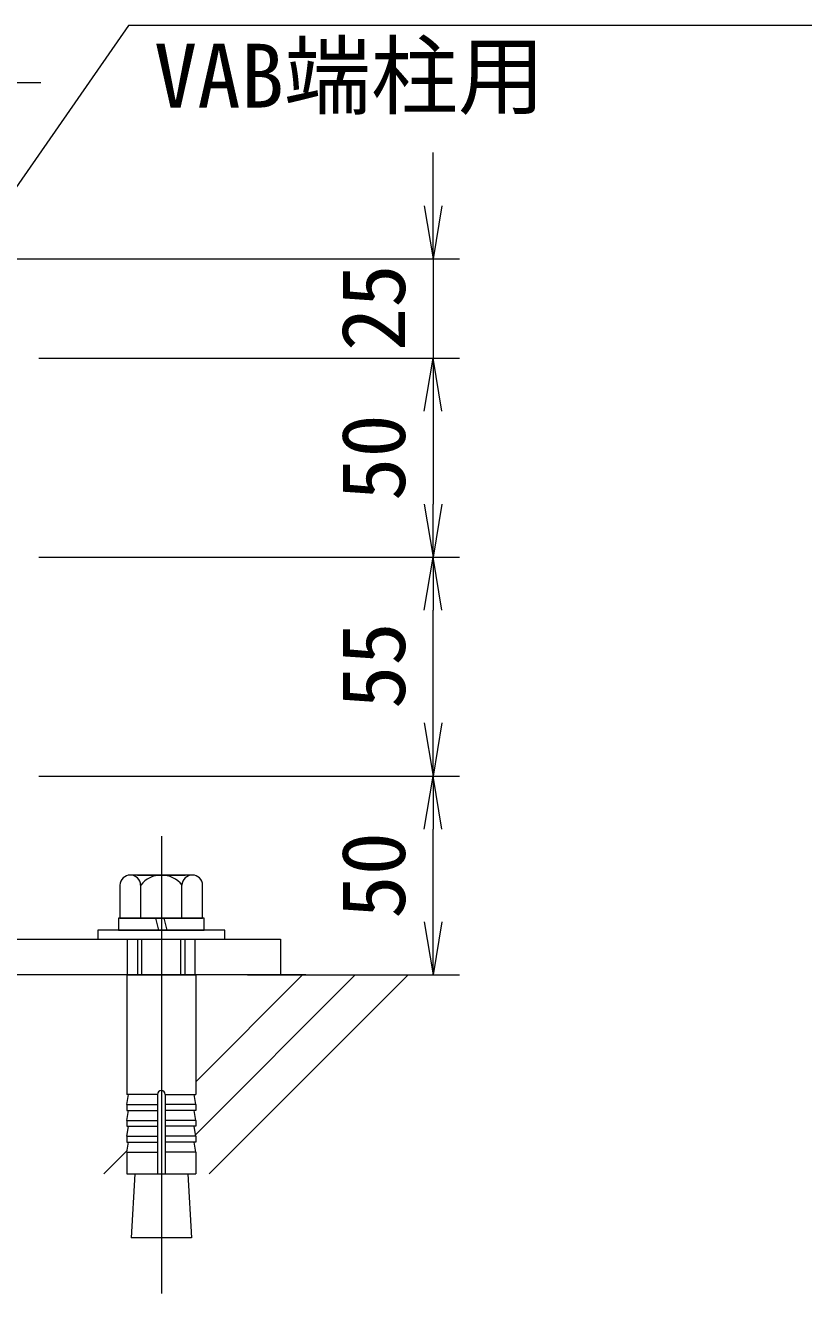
# Model space of a CAD drawing. Units: millimetres, scale not verified, with parts at other scales. Extents: x -4200 to 4200, y -2970 to 2970.
# Drawn here: x -1635 to -1048, y -2370 to -1410 of the extents above; entities that cross this region are included whole.
import ezdxf
from ezdxf.enums import TextEntityAlignment as Align

# ---------------------------------------------------------------- set-up
doc = ezdxf.new("R2010")
doc.units = ezdxf.units.MM
doc.header["$LTSCALE"] = 20
doc.linetypes.add('DASHED', pattern=[7.5, 6, -1.5])
doc.linetypes.add('USER1', pattern=[50.8, 31.75, -6.35, 6.35, -6.35])
for name, color, linetype, lineweight in [('0-1_D-BMK', 2, 'USER1', 13), ('0-2_D-STR-DIM', 7, 'Continuous', 9), ('0-3_D-STR3', 3, 'Continuous', 13), ('0-4_D-STR-TXT', 7, 'Continuous', 9), ('0-5_0', 7, 'Continuous', 9), ('0-A_D-BGD', 7, 'Continuous', 9), ('0-B_D-DCR-HCH', 7, 'Continuous', 9)]:
    doc.layers.add(name, color=color, linetype=linetype, lineweight=lineweight)
doc.styles.add('ＭＳ ゴシック', font='')
doc.styles.get('ＭＳ ゴシック').set_extended_font_data('MS Gothic')

# ---------------------------------------------------------------- blocks, each defined once
blk = doc.blocks.new('_Open')
at = {"layer": '0-5_0'}
blk.add_line((-20, 3.33), (0, 0), dxfattribs=at)
blk.add_lwpolyline([(-20, -3.33), (0, 0), (-20, 0)], dxfattribs=at)
blk = doc.blocks.new('MLeader6')
at = {"layer": '0-4_D-STR-TXT'}
blk.add_line((-447.95, -2267.93), (-424.56, -2234.8), dxfattribs=at)
for points in [[(-435.94, -2273.73), (-424.56, -2234.8), (-441.94, -2270.83)], [(-441.94, -2270.83), (-537.1, -2468.15), (-1287.82, -2468.15), (-1295.02, -2468.15)]]:
    blk.add_lwpolyline(points, dxfattribs=at)

msp = doc.modelspace()

# ---------------------------------------------------------------- linework, layer by layer
at = {"layer": '0-1_D-BMK'}
msp.add_line((-1532.04, -2021.4), (-1532.04, -2366.39), dxfattribs=at)
at = {"layer": '0-2_D-STR-DIM'}
for p, q in [((-1749.76, -1453.13), (-1622.84, -1453.13)), ((-1327.05, -1546.12), (-1327.05, -1506.12)), ((-1659.04, -1586.12), (-1307.05, -1586.12)), ((-1327.05, -1586.12), (-1327.05, -1661.12)), ((-1624.54, -1661.12), (-1307.05, -1661.12)), ((-1624.54, -1661.12), (-1307.05, -1661.12)), ((-1327.05, -1701.12), (-1327.05, -1771.12)), ((-1327.05, -1701.12), (-1327.05, -1741.12)), ((-1624.54, -1811.12), (-1307.05, -1811.12)), ((-1624.54, -1811.12), (-1307.05, -1811.12)), ((-1327.05, -1936.12), (-1327.05, -1851.12)), ((-1624.54, -1976.12), (-1307.05, -1976.12)), ((-1624.54, -1976.12), (-1307.05, -1976.12)), ((-1327.05, -2086.12), (-1327.05, -2016.12)), ((-1467.04, -2126.12), (-1307.05, -2126.12))]:
    msp.add_line(p, q, dxfattribs=at)
at = {"layer": '0-3_D-STR3', "lineweight": 18}
for p, q in [((-1508.66, -2050.82), (-1555.43, -2050.82)), ((-1550.04, -2050.82), (-1514.04, -2050.82)), ((-1563.22, -2058.32), (-1563.22, -2083.22)), ((-1547.63, -2083.22), (-1547.63, -2058.32)), ((-1516.46, -2083.22), (-1516.46, -2058.32)), ((-1500.87, -2083.22), (-1500.87, -2058.32)), ((-1580.04, -2092.22), (-1580.04, -2099.12)), ((-1484.04, -2092.22), (-1580.04, -2092.22)), ((-1499.79, -2083.22), (-1564.29, -2083.22)), ((-1564.29, -2083.22), (-1564.29, -2092.22)), ((-1564.29, -2092.22), (-1499.79, -2092.22)), ((-1563.22, -2083.22), (-1500.87, -2083.22)), ((-1536.54, -2083.22), (-1534.13, -2092.22)), ((-1527.54, -2092.22), (-1529.96, -2083.22)), ((-1499.79, -2092.22), (-1499.79, -2083.22)), ((-1484.04, -2099.12), (-1484.04, -2092.22)), ((-1580.04, -2099.12), (-1484.04, -2099.12)), ((-1550.03, -2099.12), (-1550.03, -2126.12)), ((-1546.79, -2126.12), (-1546.79, -2099.12)), ((-1517.27, -2126.12), (-1517.27, -2099.12)), ((-1514.03, -2126.12), (-1514.03, -2099.12)), ((-1557.99, -2126.12), (-1557.99, -2216.23)), ((-1506.09, -2126.12), (-1506.09, -2216.23)), ((-1535.04, -2216.23), (-1557.99, -2216.23)), ((-1557.99, -2223.73), (-1556.69, -2216.35)), ((-1535.04, -2216.23), (-1535.04, -2276.12)), ((-1529.04, -2216.23), (-1506.09, -2216.23)), ((-1529.04, -2216.23), (-1529.04, -2276.12)), ((-1506.09, -2223.73), (-1507.4, -2216.35)), ((-1557.99, -2223.73), (-1535.04, -2223.73)), ((-1557.99, -2223.73), (-1557.99, -2228.23)), ((-1506.09, -2223.73), (-1529.04, -2223.73)), ((-1506.09, -2223.73), (-1506.09, -2228.23)), ((-1557.99, -2228.23), (-1535.04, -2228.23)), ((-1557.99, -2235.73), (-1556.69, -2228.35)), ((-1557.99, -2235.73), (-1535.04, -2235.73)), ((-1557.99, -2235.73), (-1557.99, -2240.23)), ((-1506.09, -2228.23), (-1529.04, -2228.23)), ((-1506.09, -2235.73), (-1529.04, -2235.73)), ((-1506.09, -2235.73), (-1507.4, -2228.35)), ((-1506.09, -2235.73), (-1506.09, -2240.23)), ((-1557.99, -2240.23), (-1535.04, -2240.23)), ((-1557.99, -2247.73), (-1556.69, -2240.35)), ((-1506.09, -2240.23), (-1529.04, -2240.23)), ((-1506.09, -2247.73), (-1507.4, -2240.35)), ((-1557.99, -2247.73), (-1535.04, -2247.73)), ((-1557.99, -2247.73), (-1557.99, -2252.23)), ((-1557.99, -2259.62), (-1556.69, -2252.23)), ((-1557.99, -2252.23), (-1535.04, -2252.23)), ((-1506.09, -2247.73), (-1529.04, -2247.73)), ((-1506.09, -2252.23), (-1529.04, -2252.23)), ((-1506.09, -2259.62), (-1507.4, -2252.23)), ((-1506.09, -2247.73), (-1506.09, -2252.23)), ((-1557.99, -2259.62), (-1535.04, -2259.62)), ((-1557.99, -2259.62), (-1557.99, -2276.12)), ((-1506.09, -2259.62), (-1529.04, -2259.62)), ((-1506.09, -2259.62), (-1506.09, -2276.12)), ((-1557.99, -2276.12), (-1506.09, -2276.12)), ((-1552.04, -2276.12), (-1554.78, -2324.42)), ((-1512.05, -2276.12), (-1509.31, -2324.42)), ((-1509.31, -2324.42), (-1554.78, -2324.42))]:
    msp.add_line(p, q, dxfattribs=at)
at = {"layer": '0-3_D-STR3', "linetype": 'DASHED'}
for p, q in [((-1557.58, -2126.12), (-1557.58, -2099.12)), ((-1506.54, -2126.12), (-1506.54, -2099.12))]:
    msp.add_line(p, q, dxfattribs=at)
at = {"layer": '0-3_D-STR3'}
msp.add_line((-1557.99, -2126.12), (-1506.09, -2126.12), dxfattribs=at)
msp.add_lwpolyline([(-1442.04, -2126.12), (-1982.04, -2126.12), (-1982.04, -2099.12), (-1442.04, -2099.12)], close=True, dxfattribs=at)
at = {"layer": '0-3_D-STR3', "lineweight": 18}
for centre, radius, start, end in [((-1555.43, -2058.62), 7.8, 2.20423, 177.79577), ((-1532.04, -2070.77), 19.95, 38.61324, 141.38676), ((-1508.66, -2058.62), 7.8, 2.20423, 177.79577), ((-1532.04, -2216.23), 3, 0, 180)]:
    msp.add_arc(centre, radius, start, end, dxfattribs=at)
at = {"layer": '0-4_D-STR-TXT'}
msp.add_lwpolyline([(-908.89, -1410.22), (-1556.82, -1410.22), (-1677.9, -1584.48)], dxfattribs=at)
at = {"layer": '0-A_D-BGD'}
msp.add_line((-1422.95, -2126.12), (-2180.39, -2126.12), dxfattribs=at)
at = {"layer": '0-B_D-DCR-HCH'}
for p, q in [((-1506.28, -2246.67), (-1385.73, -2126.12)), ((-1506.09, -2206.7), (-1425.51, -2126.12)), ((-1495.96, -2276.12), (-1345.96, -2126.12)), ((-1575.51, -2276.12), (-1557.78, -2258.39))]:
    msp.add_line(p, q, dxfattribs=at)

# ---------------------------------------------------------------- block references
at = {"layer": '0-2_D-STR-DIM', "xscale": 2, "yscale": 2}
for p, rotation in [((-1327.05, -1586.12), 270), ((-1327.05, -1661.12), 90), ((-1327.05, -1661.12), 90), ((-1327.05, -1811.12), 270), ((-1327.05, -1811.12), 90), ((-1327.05, -1976.12), 270), ((-1327.05, -1976.12), 90), ((-1327.05, -2126.12), 270)]:
    msp.add_blockref('_Open', p, dxfattribs=dict(at, rotation=rotation))
at = {"layer": '0-4_D-STR-TXT'}
msp.add_blockref('MLeader6', (0, 0), dxfattribs=at)

# ---------------------------------------------------------------- texts
at = {"layer": '0-2_D-STR-DIM', "style": 'ＭＳ ゴシック'}
for s, p in [('25', (-1333.8, -1655.72)), ('50', (-1333.8, -1768.75)), ('55', (-1333.8, -1925.6)), ('50', (-1333.8, -2083.74))]:
    msp.add_text(s, height=48.09, rotation=90, dxfattribs=at).set_placement(p, align=Align.BOTTOM_LEFT)
at = {"layer": '0-4_D-STR-TXT', "style": 'ＭＳ ゴシック'}
msp.add_text('VAB端柱用', height=48.09, dxfattribs=at).set_placement((-1537.65, -1486.57), align=Align.BOTTOM_LEFT)

doc.saveas('drawing.dxf')
